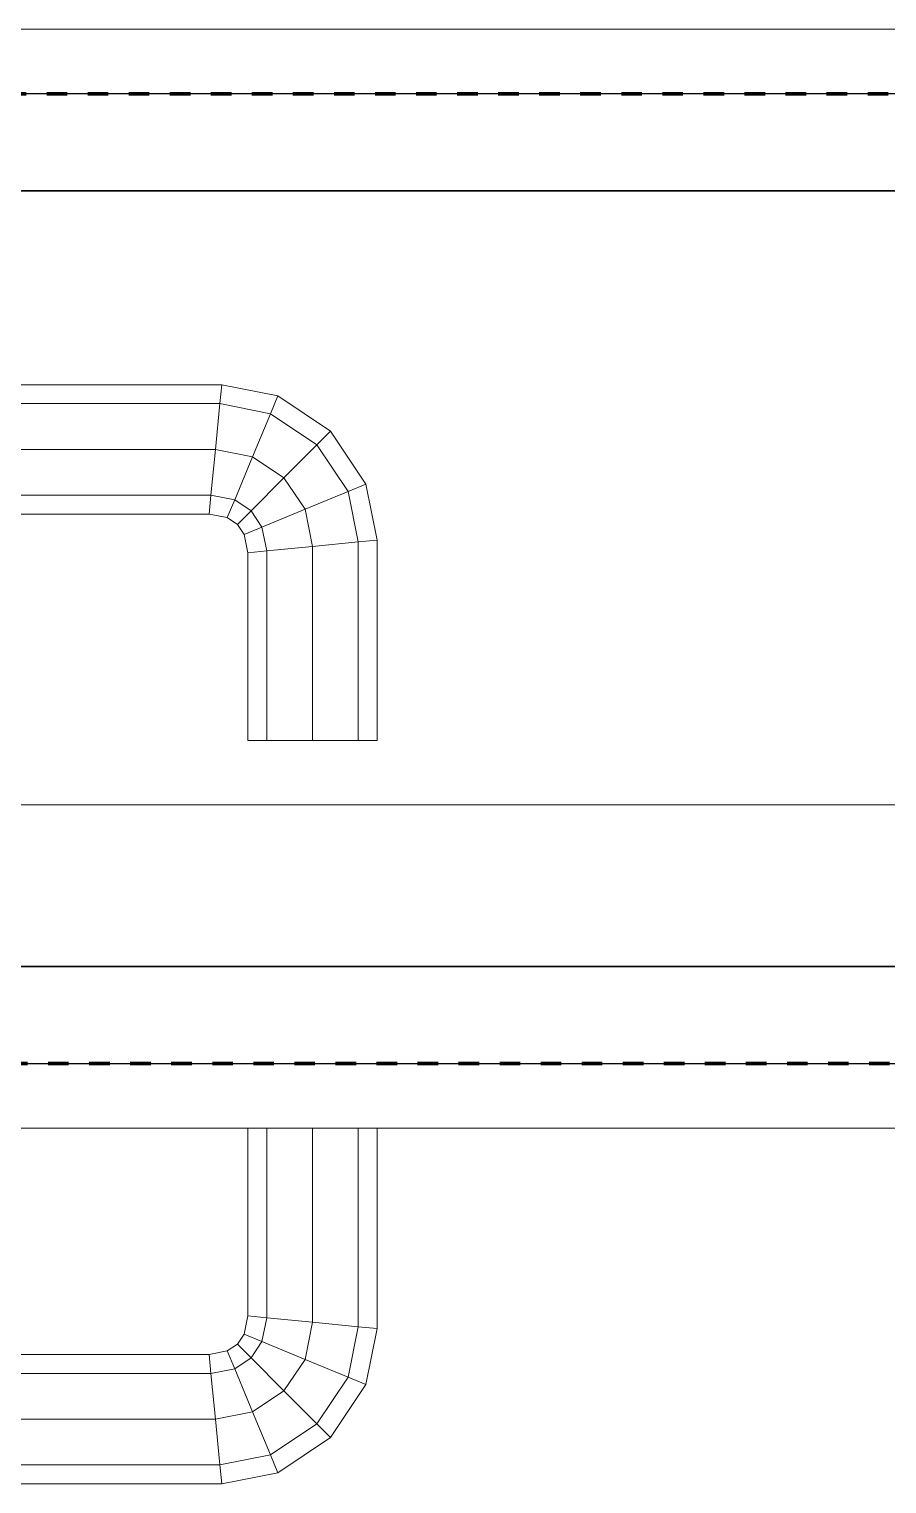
# Model space of a CAD drawing. Header units: millimetres. Extents: x -5300 to 98858, y -5196 to 93886.
# Drawn here: x 4574.2 to 4706.9, y 82420 to 82645 of the extents above; entities that cross this region are included whole.
import ezdxf

# ---------------------------------------------------------------- set-up
doc = ezdxf.new("R2010")
doc.units = ezdxf.units.MM
doc.linetypes.add('Штрих', pattern=[6.35, 3.175, -3.175])
doc.linetypes.add('Штрих_2_', pattern=[6.35, 3.175, -3.175])
for name, color, linetype, lineweight, true_color in [('_Разделитель помещений_', 4, 'Штрих', 70, 0x00ffff), ('Двери', 7, 'Continuous', 18, 0x7f7f7f), ('Стены', 7, 'Continuous', 18, 0x7f7f7f), ('Стены разрез', 7, 'Continuous', 50, 0x7f7f7f)]:
    doc.layers.add(name, color=color, linetype=linetype, lineweight=lineweight, true_color=true_color)

# ---------------------------------------------------------------- blocks, each defined once
blk = doc.blocks.new('СТВ_Перегородка_Кирпич 131732 - СТВ_Перегородка_Кирпич 2-245688-Подвал')
at = {"layer": 'Стены', "color": 254, "true_color": 0xd4d4d4}
blk.add_line((0, 82620), (5340, 82620), dxfattribs=at)
blk = doc.blocks.new('СТВ_Перегородка_Кирпич 131732 - СТВ_Перегородка_Кирпич 131732-245685-Подвал')
at = {"layer": 'Стены', "color": 254, "true_color": 0xd4d4d4}
for p, q in [((3470, 82635), (4970, 82635)), ((3470, 82620), (4970, 82620)), ((4970, 82620), (3470, 82620)), ((3470, 82500), (4970, 82500)), ((4970, 82500), (3470, 82500)), ((4970, 82485), (3470, 82485))]:
    blk.add_line(p, q, dxfattribs=at)
at = {"layer": 'Стены разрез', "color": 254, "lineweight": 25, "true_color": 0xd4d4d4}
for p, q in [((5220, 82635), (170, 82635)), ((5340, 82620), (150, 82620)), ((170, 82620), (5220, 82620)), ((150, 82500), (5340, 82500)), ((5355, 82500), (170, 82500)), ((170, 82485), (5355, 82485))]:
    blk.add_line(p, q, dxfattribs=at)
blk.add_blockref('СТВ_Перегородка_Кирпич 131732 - СТВ_Перегородка_Кирпич 2-245688-Подвал', (0, 0))
blk = doc.blocks.new('Дп-7 131786 - Дп-7-245723-Подвал')
at = {"layer": 'Двери', "color": 254, "true_color": 0xd4d4d4}
for p, q in [((4970, 82645), (3470, 82645)), ((3470, 82645), (4970, 82645)), ((3570, 82645), (4870, 82645)), ((4870, 82645), (3570, 82645)), ((3470, 82635), (4970, 82635)), ((4970, 82635), (3470, 82635)), ((4970, 82635), (3470, 82635)), ((3470, 82635), (4970, 82635)), ((3570, 82635), (4870, 82635)), ((4870, 82635), (3570, 82635)), ((3570, 82635), (4870, 82635)), ((4870, 82635), (3570, 82635)), ((4522.02, 82590), (4603.98, 82590)), ((4603.98, 82590), (4522.02, 82590)), ((4603.98, 82590), (4603.7, 82587.07)), ((4603.7, 82587.07), (4603.98, 82590)), ((4603.7, 82587.07), (4603.98, 82590)), ((4603.98, 82590), (4603.7, 82587.07)), ((4603.98, 82590), (4612.64, 82588.28)), ((4612.64, 82588.28), (4603.98, 82590)), ((4603.7, 82587.07), (4522.3, 82587.07)), ((4522.3, 82587.07), (4603.7, 82587.07)), ((4522.3, 82587.07), (4603.7, 82587.07)), ((4603.7, 82587.07), (4522.3, 82587.07)), ((4603.7, 82587.07), (4603, 82580)), ((4603, 82580), (4603.7, 82587.07)), ((4603, 82580), (4603.7, 82587.07)), ((4603.7, 82587.07), (4603, 82580)), ((4611.5, 82585.52), (4603.7, 82587.07)), ((4603.7, 82587.07), (4611.5, 82585.52)), ((4603.7, 82587.07), (4611.5, 82585.52)), ((4611.5, 82585.52), (4603.7, 82587.07)), ((4612.64, 82588.28), (4611.5, 82585.52)), ((4611.5, 82585.52), (4612.64, 82588.28)), ((4611.5, 82585.52), (4612.64, 82588.28)), ((4612.64, 82588.28), (4611.5, 82585.52)), ((4612.64, 82588.28), (4620.82, 82582.82)), ((4620.82, 82582.82), (4612.64, 82588.28)), ((4611.5, 82585.52), (4608.74, 82578.86)), ((4608.74, 82578.86), (4611.5, 82585.52)), ((4608.74, 82578.86), (4611.5, 82585.52)), ((4611.5, 82585.52), (4608.74, 82578.86)), ((4618.7, 82580.7), (4611.5, 82585.52)), ((4611.5, 82585.52), (4618.7, 82580.7)), ((4611.5, 82585.52), (4618.7, 82580.7)), ((4618.7, 82580.7), (4611.5, 82585.52)), ((4620.82, 82582.82), (4618.7, 82580.7)), ((4618.7, 82580.7), (4620.82, 82582.82)), ((4618.7, 82580.7), (4620.82, 82582.82)), ((4620.82, 82582.82), (4618.7, 82580.7)), ((4620.82, 82582.82), (4626.28, 82574.64)), ((4626.28, 82574.64), (4620.82, 82582.82)), ((4603, 82580), (4523, 82580)), ((4523, 82580), (4603, 82580)), ((4523, 82580), (4603, 82580)), ((4603, 82580), (4523, 82580)), ((4603, 82580), (4602.3, 82572.93)), ((4602.3, 82572.93), (4603, 82580)), ((4602.3, 82572.93), (4603, 82580)), ((4603, 82580), (4602.3, 82572.93)), ((4608.74, 82578.86), (4603, 82580)), ((4603, 82580), (4608.74, 82578.86)), ((4603, 82580), (4608.74, 82578.86)), ((4608.74, 82578.86), (4603, 82580)), ((4618.7, 82580.7), (4613.61, 82575.61)), ((4613.61, 82575.61), (4618.7, 82580.7)), ((4613.61, 82575.61), (4618.7, 82580.7)), ((4618.7, 82580.7), (4613.61, 82575.61)), ((4623.52, 82573.5), (4618.7, 82580.7)), ((4618.7, 82580.7), (4623.52, 82573.5)), ((4618.7, 82580.7), (4623.52, 82573.5)), ((4623.52, 82573.5), (4618.7, 82580.7)), ((4608.74, 82578.86), (4605.98, 82572.2)), ((4605.98, 82572.2), (4608.74, 82578.86)), ((4605.98, 82572.2), (4608.74, 82578.86)), ((4608.74, 82578.86), (4605.98, 82572.2)), ((4613.61, 82575.61), (4608.74, 82578.86)), ((4608.74, 82578.86), (4613.61, 82575.61)), ((4608.74, 82578.86), (4613.61, 82575.61)), ((4613.61, 82575.61), (4608.74, 82578.86)), ((4613.61, 82575.61), (4608.51, 82570.51)), ((4608.51, 82570.51), (4613.61, 82575.61)), ((4608.51, 82570.51), (4613.61, 82575.61)), ((4613.61, 82575.61), (4608.51, 82570.51)), ((4616.86, 82570.74), (4613.61, 82575.61)), ((4613.61, 82575.61), (4616.86, 82570.74)), ((4613.61, 82575.61), (4616.86, 82570.74)), ((4616.86, 82570.74), (4613.61, 82575.61)), ((4602.3, 82572.93), (4523.7, 82572.93)), ((4523.7, 82572.93), (4602.3, 82572.93)), ((4523.7, 82572.93), (4602.3, 82572.93)), ((4602.3, 82572.93), (4523.7, 82572.93)), ((4602.3, 82572.93), (4602.02, 82570)), ((4602.02, 82570), (4602.3, 82572.93)), ((4602.02, 82570), (4602.3, 82572.93)), ((4602.3, 82572.93), (4602.02, 82570)), ((4605.98, 82572.2), (4602.3, 82572.93)), ((4602.3, 82572.93), (4605.98, 82572.2)), ((4602.3, 82572.93), (4605.98, 82572.2)), ((4605.98, 82572.2), (4602.3, 82572.93)), ((4623.52, 82573.5), (4616.86, 82570.74)), ((4616.86, 82570.74), (4623.52, 82573.5)), ((4616.86, 82570.74), (4623.52, 82573.5)), ((4623.52, 82573.5), (4616.86, 82570.74)), ((4626.28, 82574.64), (4623.52, 82573.5)), ((4623.52, 82573.5), (4626.28, 82574.64)), ((4623.52, 82573.5), (4626.28, 82574.64)), ((4626.28, 82574.64), (4623.52, 82573.5)), ((4625.07, 82565.7), (4623.52, 82573.5)), ((4623.52, 82573.5), (4625.07, 82565.7)), ((4623.52, 82573.5), (4625.07, 82565.7)), ((4625.07, 82565.7), (4623.52, 82573.5)), ((4626.28, 82574.64), (4628, 82565.98)), ((4628, 82565.98), (4626.28, 82574.64)), ((4605.98, 82572.2), (4604.84, 82569.44)), ((4604.84, 82569.44), (4605.98, 82572.2)), ((4604.84, 82569.44), (4605.98, 82572.2)), ((4605.98, 82572.2), (4604.84, 82569.44)), ((4608.51, 82570.51), (4605.98, 82572.2)), ((4605.98, 82572.2), (4608.51, 82570.51)), ((4605.98, 82572.2), (4608.51, 82570.51)), ((4608.51, 82570.51), (4605.98, 82572.2)), ((4608.51, 82570.51), (4606.4, 82568.4)), ((4606.4, 82568.4), (4608.51, 82570.51)), ((4606.4, 82568.4), (4608.51, 82570.51)), ((4608.51, 82570.51), (4606.4, 82568.4)), ((4610.2, 82567.98), (4608.51, 82570.51)), ((4608.51, 82570.51), (4610.2, 82567.98)), ((4608.51, 82570.51), (4610.2, 82567.98)), ((4610.2, 82567.98), (4608.51, 82570.51)), ((4616.86, 82570.74), (4610.2, 82567.98)), ((4610.2, 82567.98), (4616.86, 82570.74)), ((4610.2, 82567.98), (4616.86, 82570.74)), ((4616.86, 82570.74), (4610.2, 82567.98)), ((4618, 82565), (4616.86, 82570.74)), ((4616.86, 82570.74), (4618, 82565)), ((4616.86, 82570.74), (4618, 82565)), ((4618, 82565), (4616.86, 82570.74)), ((4602.02, 82570), (4523.98, 82570)), ((4523.98, 82570), (4602.02, 82570)), ((4604.84, 82569.44), (4602.02, 82570)), ((4602.02, 82570), (4604.84, 82569.44)), ((4606.4, 82568.4), (4604.84, 82569.44)), ((4604.84, 82569.44), (4606.4, 82568.4)), ((4607.44, 82566.84), (4606.4, 82568.4)), ((4606.4, 82568.4), (4607.44, 82566.84)), ((4610.2, 82567.98), (4607.44, 82566.84)), ((4607.44, 82566.84), (4610.2, 82567.98)), ((4607.44, 82566.84), (4610.2, 82567.98)), ((4610.2, 82567.98), (4607.44, 82566.84)), ((4608, 82564.02), (4607.44, 82566.84)), ((4607.44, 82566.84), (4608, 82564.02)), ((4610.93, 82564.3), (4610.2, 82567.98)), ((4610.2, 82567.98), (4610.93, 82564.3)), ((4610.2, 82567.98), (4610.93, 82564.3)), ((4610.93, 82564.3), (4610.2, 82567.98)), ((4610.93, 82564.3), (4608, 82564.02)), ((4608, 82564.02), (4610.93, 82564.3)), ((4610.93, 82564.3), (4608, 82564.02)), ((4608, 82564.02), (4610.93, 82564.3)), ((4608, 82564.02), (4608, 82535)), ((4608, 82535), (4608, 82564.02)), ((4618, 82565), (4610.93, 82564.3)), ((4610.93, 82564.3), (4618, 82565)), ((4618, 82565), (4610.93, 82564.3)), ((4610.93, 82564.3), (4618, 82565)), ((4610.93, 82564.3), (4610.93, 82535)), ((4610.93, 82535), (4610.93, 82564.3)), ((4610.93, 82564.3), (4610.93, 82535)), ((4610.93, 82535), (4610.93, 82564.3)), ((4625.07, 82565.7), (4618, 82565)), ((4618, 82565), (4625.07, 82565.7)), ((4618, 82565), (4625.07, 82565.7)), ((4625.07, 82565.7), (4618, 82565)), ((4618, 82535), (4618, 82565)), ((4618, 82565), (4618, 82535)), ((4618, 82535), (4618, 82565)), ((4618, 82565), (4618, 82535)), ((4628, 82565.98), (4625.07, 82565.7)), ((4625.07, 82565.7), (4628, 82565.98)), ((4625.07, 82565.7), (4628, 82565.98)), ((4628, 82565.98), (4625.07, 82565.7)), ((4625.07, 82535), (4625.07, 82565.7)), ((4625.07, 82565.7), (4625.07, 82535)), ((4625.07, 82565.7), (4625.07, 82535)), ((4625.07, 82535), (4625.07, 82565.7)), ((4628, 82565.98), (4628, 82535)), ((4628, 82535), (4628, 82565.98)), ((4610.93, 82535), (4608, 82535)), ((4608, 82535), (4610.93, 82535)), ((4608, 82535), (4610.93, 82535)), ((4610.93, 82535), (4608, 82535)), ((4618, 82535), (4610.93, 82535)), ((4610.93, 82535), (4618, 82535)), ((4610.93, 82535), (4618, 82535)), ((4618, 82535), (4610.93, 82535)), ((4625.07, 82535), (4618, 82535)), ((4618, 82535), (4625.07, 82535)), ((4625.07, 82535), (4618, 82535)), ((4618, 82535), (4625.07, 82535)), ((4628, 82535), (4625.07, 82535)), ((4625.07, 82535), (4628, 82535)), ((4628, 82535), (4625.07, 82535)), ((4625.07, 82535), (4628, 82535)), ((3558, 82525), (4882, 82525)), ((4882, 82525), (3558, 82525)), ((3570, 82525), (4870, 82525)), ((4870, 82525), (3570, 82525)), ((4458, 82525), (4882, 82525)), ((4882, 82525), (4458, 82525)), ((4458, 82525), (4882, 82525)), ((4882, 82525), (4458, 82525)), ((3460, 82485), (4980, 82485)), ((4980, 82485), (3460, 82485)), ((4970, 82485), (3470, 82485)), ((3470, 82485), (4970, 82485)), ((3558, 82485), (4882, 82485)), ((4882, 82485), (3558, 82485)), ((3560, 82485), (4880, 82485)), ((4880, 82485), (3560, 82485)), ((4882, 82485), (4458, 82485)), ((4882, 82485), (4458, 82485)), ((4458, 82485), (4882, 82485)), ((4458, 82485), (4882, 82485)), ((4980, 82475), (3460, 82475)), ((3460, 82475), (4980, 82475)), ((3560, 82475), (4880, 82475)), ((4880, 82475), (3560, 82475)), ((4610.93, 82475), (4608, 82475)), ((4608, 82475), (4610.93, 82475)), ((4608, 82445.98), (4608, 82475)), ((4608, 82475), (4610.93, 82475)), ((4610.93, 82475), (4608, 82475)), ((4608, 82475), (4608, 82445.98)), ((4618, 82475), (4610.93, 82475)), ((4610.93, 82475), (4618, 82475)), ((4610.93, 82445.7), (4610.93, 82475)), ((4610.93, 82475), (4618, 82475)), ((4610.93, 82475), (4610.93, 82445.7)), ((4610.93, 82445.7), (4610.93, 82475)), ((4618, 82475), (4610.93, 82475)), ((4610.93, 82475), (4610.93, 82445.7)), ((4618, 82445), (4618, 82475)), ((4618, 82475), (4625.07, 82475)), ((4625.07, 82475), (4618, 82475)), ((4618, 82475), (4625.07, 82475)), ((4618, 82475), (4618, 82445)), ((4618, 82445), (4618, 82475)), ((4625.07, 82475), (4618, 82475)), ((4618, 82475), (4618, 82445)), ((4625.07, 82444.3), (4625.07, 82475)), ((4625.07, 82475), (4628, 82475)), ((4625.07, 82475), (4625.07, 82444.3)), ((4628, 82475), (4625.07, 82475)), ((4625.07, 82475), (4628, 82475)), ((4628, 82475), (4625.07, 82475)), ((4625.07, 82475), (4625.07, 82444.3)), ((4625.07, 82444.3), (4625.07, 82475)), ((4628, 82475), (4628, 82444.02)), ((4628, 82444.02), (4628, 82475)), ((4607.44, 82443.16), (4608, 82445.98)), ((4608, 82445.98), (4607.44, 82443.16)), ((4608, 82445.98), (4610.93, 82445.7)), ((4610.93, 82445.7), (4608, 82445.98)), ((4608, 82445.98), (4610.93, 82445.7)), ((4610.93, 82445.7), (4608, 82445.98)), ((4610.2, 82442.02), (4610.93, 82445.7)), ((4610.93, 82445.7), (4610.2, 82442.02)), ((4610.93, 82445.7), (4610.2, 82442.02)), ((4610.2, 82442.02), (4610.93, 82445.7)), ((4610.93, 82445.7), (4618, 82445)), ((4618, 82445), (4610.93, 82445.7)), ((4610.93, 82445.7), (4618, 82445)), ((4618, 82445), (4610.93, 82445.7)), ((4616.86, 82439.26), (4618, 82445)), ((4618, 82445), (4616.86, 82439.26)), ((4618, 82445), (4616.86, 82439.26)), ((4616.86, 82439.26), (4618, 82445)), ((4618, 82445), (4625.07, 82444.3)), ((4625.07, 82444.3), (4618, 82445)), ((4625.07, 82444.3), (4618, 82445)), ((4618, 82445), (4625.07, 82444.3)), ((4606.4, 82441.6), (4607.44, 82443.16)), ((4607.44, 82443.16), (4606.4, 82441.6)), ((4607.44, 82443.16), (4610.2, 82442.02)), ((4610.2, 82442.02), (4607.44, 82443.16)), ((4610.2, 82442.02), (4607.44, 82443.16)), ((4607.44, 82443.16), (4610.2, 82442.02)), ((4623.52, 82436.5), (4625.07, 82444.3)), ((4625.07, 82444.3), (4623.52, 82436.5)), ((4625.07, 82444.3), (4623.52, 82436.5)), ((4623.52, 82436.5), (4625.07, 82444.3)), ((4625.07, 82444.3), (4628, 82444.02)), ((4628, 82444.02), (4625.07, 82444.3)), ((4628, 82444.02), (4625.07, 82444.3)), ((4625.07, 82444.3), (4628, 82444.02)), ((4628, 82444.02), (4626.28, 82435.36)), ((4626.28, 82435.36), (4628, 82444.02)), ((4602.02, 82440), (4604.84, 82440.56)), ((4604.84, 82440.56), (4602.02, 82440)), ((4604.84, 82440.56), (4606.4, 82441.6)), ((4606.4, 82441.6), (4604.84, 82440.56)), ((4604.84, 82440.56), (4605.98, 82437.8)), ((4605.98, 82437.8), (4604.84, 82440.56)), ((4605.98, 82437.8), (4604.84, 82440.56)), ((4604.84, 82440.56), (4605.98, 82437.8)), ((4606.4, 82441.6), (4608.51, 82439.49)), ((4608.51, 82439.49), (4606.4, 82441.6)), ((4608.51, 82439.49), (4606.4, 82441.6)), ((4606.4, 82441.6), (4608.51, 82439.49)), ((4608.51, 82439.49), (4610.2, 82442.02)), ((4610.2, 82442.02), (4608.51, 82439.49)), ((4610.2, 82442.02), (4608.51, 82439.49)), ((4608.51, 82439.49), (4610.2, 82442.02)), ((4610.2, 82442.02), (4616.86, 82439.26)), ((4616.86, 82439.26), (4610.2, 82442.02)), ((4616.86, 82439.26), (4610.2, 82442.02)), ((4610.2, 82442.02), (4616.86, 82439.26)), ((4523.98, 82440), (4602.02, 82440)), ((4602.02, 82440), (4523.98, 82440)), ((4602.02, 82440), (4602.3, 82437.07)), ((4602.3, 82437.07), (4602.02, 82440)), ((4602.3, 82437.07), (4602.02, 82440)), ((4602.02, 82440), (4602.3, 82437.07)), ((4602.3, 82437.07), (4605.98, 82437.8)), ((4605.98, 82437.8), (4602.3, 82437.07)), ((4605.98, 82437.8), (4602.3, 82437.07)), ((4602.3, 82437.07), (4605.98, 82437.8)), ((4605.98, 82437.8), (4608.51, 82439.49)), ((4608.51, 82439.49), (4605.98, 82437.8)), ((4608.51, 82439.49), (4605.98, 82437.8)), ((4605.98, 82437.8), (4608.51, 82439.49)), ((4605.98, 82437.8), (4608.74, 82431.14)), ((4608.74, 82431.14), (4605.98, 82437.8)), ((4608.74, 82431.14), (4605.98, 82437.8)), ((4605.98, 82437.8), (4608.74, 82431.14)), ((4608.51, 82439.49), (4613.61, 82434.39)), ((4613.61, 82434.39), (4608.51, 82439.49)), ((4613.61, 82434.39), (4608.51, 82439.49)), ((4608.51, 82439.49), (4613.61, 82434.39)), ((4613.61, 82434.39), (4616.86, 82439.26)), ((4616.86, 82439.26), (4613.61, 82434.39)), ((4616.86, 82439.26), (4613.61, 82434.39)), ((4613.61, 82434.39), (4616.86, 82439.26)), ((4616.86, 82439.26), (4623.52, 82436.5)), ((4623.52, 82436.5), (4616.86, 82439.26)), ((4623.52, 82436.5), (4616.86, 82439.26)), ((4616.86, 82439.26), (4623.52, 82436.5)), ((4523.7, 82437.07), (4602.3, 82437.07)), ((4602.3, 82437.07), (4523.7, 82437.07)), ((4602.3, 82437.07), (4523.7, 82437.07)), ((4523.7, 82437.07), (4602.3, 82437.07)), ((4602.3, 82437.07), (4603, 82430)), ((4603, 82430), (4602.3, 82437.07)), ((4603, 82430), (4602.3, 82437.07)), ((4602.3, 82437.07), (4603, 82430)), ((4618.7, 82429.3), (4623.52, 82436.5)), ((4623.52, 82436.5), (4618.7, 82429.3)), ((4623.52, 82436.5), (4618.7, 82429.3)), ((4618.7, 82429.3), (4623.52, 82436.5)), ((4623.52, 82436.5), (4626.28, 82435.36)), ((4626.28, 82435.36), (4623.52, 82436.5)), ((4626.28, 82435.36), (4623.52, 82436.5)), ((4623.52, 82436.5), (4626.28, 82435.36)), ((4608.74, 82431.14), (4613.61, 82434.39)), ((4613.61, 82434.39), (4608.74, 82431.14)), ((4613.61, 82434.39), (4608.74, 82431.14)), ((4608.74, 82431.14), (4613.61, 82434.39)), ((4613.61, 82434.39), (4618.7, 82429.3)), ((4618.7, 82429.3), (4613.61, 82434.39)), ((4618.7, 82429.3), (4613.61, 82434.39)), ((4613.61, 82434.39), (4618.7, 82429.3)), ((4626.28, 82435.36), (4620.82, 82427.18)), ((4620.82, 82427.18), (4626.28, 82435.36)), ((4603, 82430), (4608.74, 82431.14)), ((4608.74, 82431.14), (4603, 82430)), ((4608.74, 82431.14), (4603, 82430)), ((4603, 82430), (4608.74, 82431.14)), ((4608.74, 82431.14), (4611.5, 82424.48)), ((4611.5, 82424.48), (4608.74, 82431.14)), ((4611.5, 82424.48), (4608.74, 82431.14)), ((4608.74, 82431.14), (4611.5, 82424.48)), ((4523, 82430), (4603, 82430)), ((4603, 82430), (4523, 82430)), ((4603, 82430), (4523, 82430)), ((4523, 82430), (4603, 82430)), ((4603, 82430), (4603.7, 82422.93)), ((4603.7, 82422.93), (4603, 82430)), ((4603.7, 82422.93), (4603, 82430)), ((4603, 82430), (4603.7, 82422.93)), ((4611.5, 82424.48), (4618.7, 82429.3)), ((4618.7, 82429.3), (4611.5, 82424.48)), ((4618.7, 82429.3), (4611.5, 82424.48)), ((4611.5, 82424.48), (4618.7, 82429.3)), ((4618.7, 82429.3), (4620.82, 82427.18)), ((4620.82, 82427.18), (4618.7, 82429.3)), ((4620.82, 82427.18), (4618.7, 82429.3)), ((4618.7, 82429.3), (4620.82, 82427.18)), ((4620.82, 82427.18), (4612.64, 82421.72)), ((4612.64, 82421.72), (4620.82, 82427.18)), ((4603.7, 82422.93), (4611.5, 82424.48)), ((4611.5, 82424.48), (4603.7, 82422.93)), ((4611.5, 82424.48), (4603.7, 82422.93)), ((4603.7, 82422.93), (4611.5, 82424.48)), ((4611.5, 82424.48), (4612.64, 82421.72)), ((4612.64, 82421.72), (4611.5, 82424.48)), ((4612.64, 82421.72), (4611.5, 82424.48)), ((4611.5, 82424.48), (4612.64, 82421.72)), ((4522.3, 82422.93), (4603.7, 82422.93)), ((4603.7, 82422.93), (4522.3, 82422.93)), ((4603.7, 82422.93), (4522.3, 82422.93)), ((4522.3, 82422.93), (4603.7, 82422.93)), ((4603.7, 82422.93), (4603.98, 82420)), ((4603.98, 82420), (4603.7, 82422.93)), ((4603.98, 82420), (4603.7, 82422.93)), ((4603.7, 82422.93), (4603.98, 82420)), ((4603.98, 82420), (4522.02, 82420)), ((4522.02, 82420), (4603.98, 82420)), ((4612.64, 82421.72), (4603.98, 82420)), ((4603.98, 82420), (4612.64, 82421.72))]:
    blk.add_line(p, q, dxfattribs=at)
blk = doc.blocks.new('Дп-7 131786 - Дп-7 131786-245727-Подвал')
blk.add_blockref('Дп-7 131786 - Дп-7-245723-Подвал', (0, 0))

msp = doc.modelspace()

# ---------------------------------------------------------------- linework, layer by layer
at = {"layer": '_Разделитель помещений_', "color": 131, "linetype": 'Штрих_2_', "true_color": 0xaaffff}
for p, q in [((170, 82635), (5205, 82635)), ((5355, 82485), (170, 82485))]:
    msp.add_line(p, q, dxfattribs=at)

# ---------------------------------------------------------------- block references
at = {"layer": 'Двери', "color": 254, "true_color": 0xd4d4d4}
msp.add_blockref('Дп-7 131786 - Дп-7 131786-245727-Подвал', (0, 0), dxfattribs=at)
at = {"layer": 'Стены', "color": 254, "true_color": 0xd4d4d4}
msp.add_blockref('СТВ_Перегородка_Кирпич 131732 - СТВ_Перегородка_Кирпич 131732-245685-Подвал', (0, 0), dxfattribs=at)

doc.saveas('drawing.dxf')
